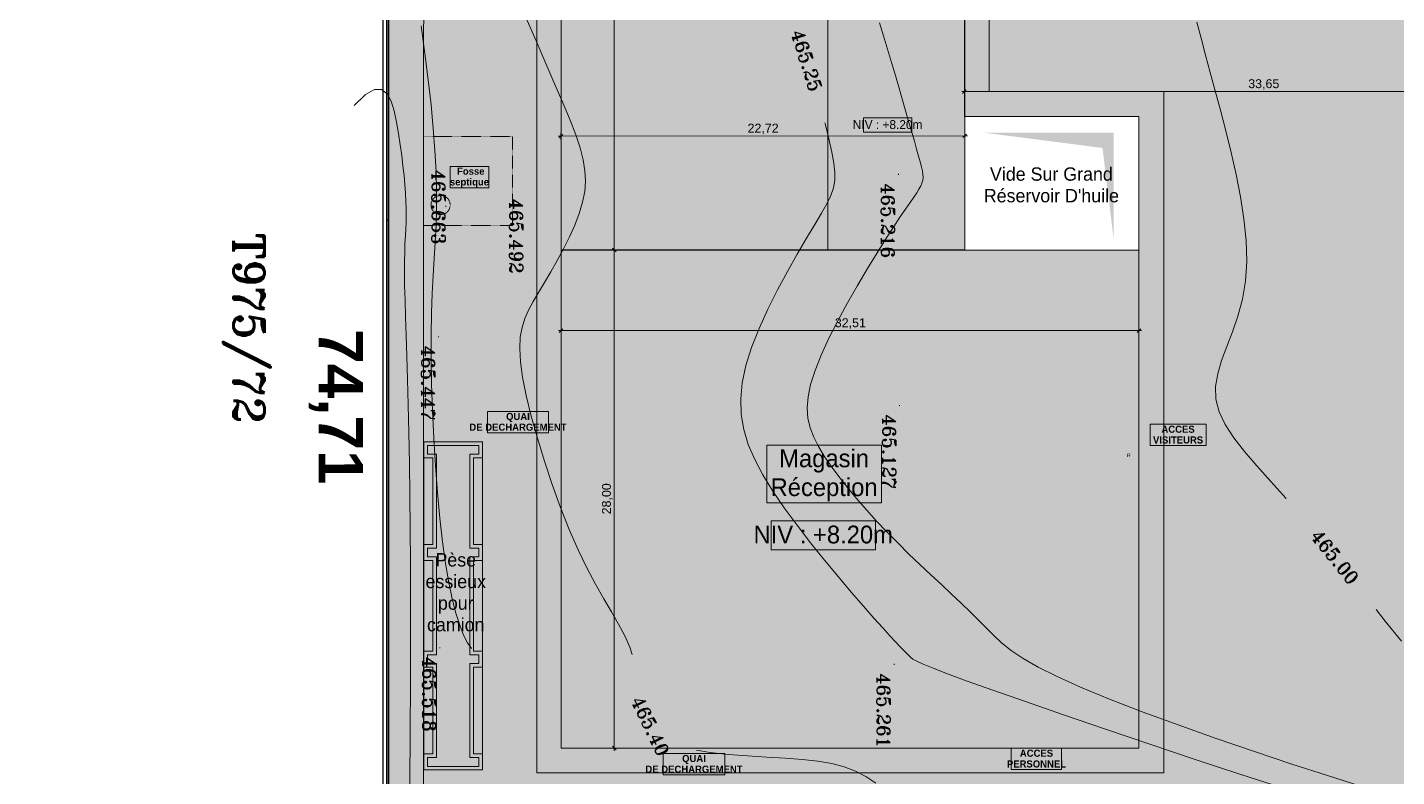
# Model space of a CAD drawing. Header units: millimetres. Extents: x 132836 to 1862386, y -330276 to -143438.
# Drawn here: x 351535 to 428572, y -261015 to -218888 of the extents above; entities that cross this region are included whole.
import ezdxf

# ---------------------------------------------------------------- set-up
doc = ezdxf.new("R2010")
doc.units = ezdxf.units.MM
doc.header["$MEASUREMENT"] = 0
doc.linetypes.add('HIDDEN', pattern=[0.375, 0.25, -0.125])
for name, color, linetype in [('Cotations - 1_100', 7, 'Continuous'), ('Divers - Dessin général', 7, 'Continuous'), ('Hachure', 7, 'Continuous'), ('Intérieur - Agencement', 7, 'Continuous'), ('Nouveau_0', 7, 'Continuous'), ('Nouveau_buyer', 7, 'Continuous'), ('Nouveau_CN_01_00', 7, 'Continuous'), ('Nouveau_CN_02_00', 7, 'Continuous'), ('Nouveau_Cotation Courbes de niveau', 7, 'Continuous'), ('Nouveau_Réferences foncières extraites', 7, 'Continuous'), ('Nouveau_TopoAlt', 7, 'Continuous'), ('Nouveau_TopoJIS', 7, 'Continuous'), ('Sols_ Dalles', 7, 'Continuous'), ('TopoAlt', 7, 'Continuous')]:
    doc.layers.add(name, color=color, linetype=linetype)
doc.styles.add('STYLE_GENERE_1', font='')
doc.styles.add('STYLE_GENERE_2', font='')
doc.styles.add('STYLE_GENERE_3', font='')
doc.styles.add('STYLE_GENERE_4', font='')
doc.styles.add('STYLE_GENERE_5', font='romant.shx')
doc.styles.get('STYLE_GENERE_1').set_extended_font_data('Agency FB')
doc.styles.get('STYLE_GENERE_2').set_extended_font_data('Arial')
doc.styles.get('STYLE_GENERE_3').set_extended_font_data('Arial', bold=True)
doc.styles.get('STYLE_GENERE_4').set_extended_font_data('Agency FB', bold=True)
doc.dimstyles.new('STYLE_GENERE__1', dxfattribs={"dimtxt": 500, "dimasz": 190, "dimexe": 0.18, "dimexo": 0.0625, "dimgap": 0, "dimtad": 1, "dimtih": 1, "dimtoh": 1, "dimlfac": 0.001, "dimzin": 0, "dimdsep": 46, "dimtxsty": 'STYLE_GENERE_2', "dimblk": 'ARROWHEAD_6', "dimblk1": 'ARROWHEAD_6', "dimblk2": 'ARROWHEAD_6', "dimcen": 0.09, "dimse1": 1, "dimse2": 1, "dimclrd": 5, "dimclre": 5, "dimclrt": 5, "dimazin": 0, "dimtfac": 1, "dimtdec": 4, "dimtmove": 0, "dimatfit": 3, "dimfxl": 0, "dimtolj": 1, "dimtzin": 0, "dimarcsym": 0})
doc.dimstyles.new('STYLE_GENERE__2', dxfattribs={"dimtxt": 500, "dimasz": 190, "dimexe": 0.18, "dimexo": 0.0625, "dimgap": 0, "dimtad": 1, "dimlfac": 0.001, "dimzin": 0, "dimdsep": 46, "dimtxsty": 'STYLE_GENERE_2', "dimblk": 'ARROWHEAD_6', "dimblk1": 'ARROWHEAD_6', "dimblk2": 'ARROWHEAD_6', "dimcen": 0.09, "dimse1": 1, "dimse2": 1, "dimclrd": 5, "dimclre": 5, "dimclrt": 5, "dimazin": 0, "dimtfac": 1, "dimtdec": 4, "dimtmove": 0, "dimatfit": 3, "dimfxl": 0, "dimtolj": 1, "dimtzin": 0, "dimarcsym": 0})

# ---------------------------------------------------------------- blocks, each defined once
blk = doc.blocks.new('*D32')
at = {"layer": 'Cotations - 1_100', "color": 5, "linetype": 'Continuous', "lineweight": 5}
for p, q in [((404105, -222496), (404255, -222496)), ((404355, -222396), (404155, -222596)), ((404255, -222683), (404255, -222308)), ((404255, -222496), (437905, -222496)), ((437805, -222596), (438005, -222396)), ((437905, -222683), (437905, -222308)), ((437905, -222496), (438055, -222496))]:
    blk.add_line(p, q, dxfattribs=at)
at = {"layer": 'Cotations - 1_100', "color": 5, "lineweight": 5, "insert": (420225, -222396), "char_height": 500, "attachment_point": 7, "style": 'STYLE_GENERE_2'}
blk.add_mtext('\\A1;{\\pql;\\fArial|b0|i0|c0|p38;33,65}', dxfattribs=at)
blk = doc.blocks.new('ARROWHEAD_6')
at = {"color": 0, "linetype": 'Continuous', "lineweight": 0}
for p, q in [((0, 0), (-1, 0)), ((-0.5, -0.5), (0.5, 0.5))]:
    blk.add_line(p, q, dxfattribs=at)
blk = doc.blocks.new('*D38')
at = {"layer": 'Cotations - 1_100', "color": 5, "linetype": 'Continuous', "lineweight": 5}
for p, q in [((384736, -188434), (384361, -188434)), ((384648, -188534), (384448, -188334)), ((384548, -188434), (384548, -188284)), ((384548, -231396), (384548, -188434)), ((384736, -231396), (384361, -231396)), ((384448, -231296), (384648, -231496)), ((384548, -231546), (384548, -231396))]:
    blk.add_line(p, q, dxfattribs=at)
at = {"layer": 'Cotations - 1_100', "color": 5, "lineweight": 5, "insert": (384448, -210770), "char_height": 500, "attachment_point": 7, "rotation": 90, "style": 'STYLE_GENERE_2'}
blk.add_mtext('\\A1;{\\pql;\\fArial|b0|i0|c0|p38;42,96}', dxfattribs=at)
blk = doc.blocks.new('*D39')
at = {"layer": 'Cotations - 1_100', "color": 5, "linetype": 'Continuous', "lineweight": 5}
for p, q in [((384743, -231416), (384368, -231416)), ((384656, -231516), (384456, -231316)), ((384556, -231416), (384556, -231266)), ((384556, -259411), (384556, -231416)), ((384743, -259411), (384368, -259411)), ((384456, -259311), (384656, -259511)), ((384556, -259561), (384556, -259411))]:
    blk.add_line(p, q, dxfattribs=at)
at = {"layer": 'Cotations - 1_100', "color": 5, "lineweight": 5, "insert": (384456, -246268), "char_height": 500, "attachment_point": 7, "rotation": 90, "style": 'STYLE_GENERE_2'}
blk.add_mtext('\\A1;{\\pql;\\fArial|b0|i0|c0|p38;28,00}', dxfattribs=at)
blk = doc.blocks.new('*D40')
at = {"layer": 'Cotations - 1_100', "color": 5, "linetype": 'Continuous', "lineweight": 5}
for p, q in [((381410, -235938), (381560, -235938)), ((381660, -235838), (381460, -236038)), ((381560, -236125), (381560, -235750)), ((381560, -235938), (414075, -235938)), ((413975, -236038), (414175, -235838)), ((414075, -236125), (414075, -235750)), ((414075, -235938), (414225, -235938))]:
    blk.add_line(p, q, dxfattribs=at)
at = {"layer": 'Cotations - 1_100', "color": 5, "lineweight": 5, "insert": (396963, -235838), "char_height": 500, "attachment_point": 7, "style": 'STYLE_GENERE_2'}
blk.add_mtext('\\A1;{\\pql;\\fArial|b0|i0|c0|p38;32,51}', dxfattribs=at)
blk = doc.blocks.new('*D41')
at = {"layer": 'Cotations - 1_100', "color": 5, "linetype": 'Continuous', "lineweight": 5}
for p, q in [((381654, -224904), (381455, -225104)), ((381554, -224816), (381555, -225191)), ((404170, -225084), (404370, -224884)), ((404270, -224796), (404270, -225171)), ((381555, -225004), (381405, -225004)), ((404270, -224984), (381555, -225004)), ((404420, -224984), (404270, -224984))]:
    blk.add_line(p, q, dxfattribs=at)
at = {"layer": 'Cotations - 1_100', "color": 5, "lineweight": 5, "insert": (392057, -224894), "char_height": 500, "attachment_point": 7, "rotation": 0.05045, "style": 'STYLE_GENERE_2'}
blk.add_mtext('\\A1;{\\pql;\\fArial|b0|i0|c0|p38;22,72}', dxfattribs=at)

msp = doc.modelspace()

# ---------------------------------------------------------------- hatches: boundary and pattern name
at = {"linetype": 'Continuous', "lineweight": 0, "true_color": 0x6f6f6f}
h = msp.add_hatch(color=8, dxfattribs=at)
h.paths.add_polyline_path([(360547.961, -295062.571), (487920.34, -293826.868), (487920.34, -270902.734), (487462.568, -270902.734), (472913.119, -271040.575), (472913.119, -163437.635), (371855.719, -163437.635), (371855.719, -271040.575), (371882.482, -271040.57), (371882.665, -272000.514, -0.409427364), (367883.201, -275935.042), (360547.961, -275935.042)])
h.paths.add_polyline_path([(377135.103, -260639.953), (373845.103, -260639.953), (373845.103, -248364.953), (373845.103, -243089.974), (373845.103, -242189.974), (377135.103, -242189.974)], flags=0)
h.paths.add_polyline_path([(380202.952, -171995.57), (431505.799, -171995.57), (464309.564, -171995.57), (464309.564, -262465.571), (462925.553, -262565.571), (438593.575, -262550.571), (437925.553, -262550.571), (436549.587, -262550.571), (436549.587, -189810.571), (412055.061, -189810.571), (412055.061, -201780.57), (412055.061, -204495.57), (415454.069, -204495.57), (415454.069, -208495.57), (415454.069, -218295.57), (405655.061, -218295.57), (405655.061, -222495.57), (415474.561, -222495.57), (415474.561, -260810.571), (380202.952, -260810.571), (380202.952, -230015.57), (380202.952, -193810.571)], flags=0)
h.paths.add_polyline_path([(381436.562, -269433.913, -0.09031866), (381558.292, -268727.623, -0.201448728), (382612.158, -267592.74, -0.104211445), (383417.525, -267415.055), (384017.498, -267409.371, -0.104044608), (384824.873, -267571.244, -0.238255457), (385983.776, -268953.318, -0.055188622), (386036.355, -269390.334), (386038.45, -269611.438), (386050.565, -270890.267), (385792.102, -271892.761, -0.267949192), (384069.602, -272909.124), (383469.629, -272914.808, -0.193717464), (382078.771, -272370.185, -0.070568756), (381728.183, -271931.262, -0.131652498), (381450.772, -270933.845)], flags=0)
h.paths.add_polyline_path([(394027.271, -275599.002, -0.415791099), (392016.505, -273599.031), (392016.505, -273452.052), (392030.007, -267377.824, -0.380556701), (394016.505, -265609.826), (394094.233, -265609.826), (394094.233, -270609.826), (409094.233, -270609.826), (409094.233, -265609.826), (414055.71, -265609.826, -0.414213562), (415555.71, -267109.826), (415555.71, -273660.699, -0.345501612), (413836.804, -275433.432)], flags=0)
h.paths.add_polyline_path([(424209.612, -271504.083, -0.134473934), (423930.467, -270484.937), (423930.467, -268984.937, -0.414213562), (425930.467, -266984.937), (426530.467, -266984.937, -0.414213562), (428530.467, -268984.937), (428530.467, -270484.937, -0.128820346), (428273.55, -271465.581, -0.270936291), (426530.467, -272484.937), (425930.467, -272484.937, -0.264979997)], flags=0)
h.paths.add_polyline_path([(436562.206, -273329.325), (436569.468, -267730.336, -0.098561509), (436800.237, -266943.721), (436817.2, -266951.545, -0.258849002), (438654.998, -265605.827), (438652.661, -265587.294), (439337.088, -265587.294), (439337.088, -265687.294), (439337.088, -270687.294), (469237.088, -270687.294), (469237.088, -265687.294), (470907.523, -265687.294), (472885.813, -265687.294), (472885.813, -267687.294), (472885.813, -271062.255, 0.001345761), (472885.842, -271073.021), (472896.728, -273095.233, -0.414213562), (470907.523, -275105.97), (462184.053, -275105.97, -0.005188955), (462130.957, -275116.103), (454147.511, -275196.191), (438770.531, -275253.24, -0.386553331), (436572.608, -273475.385, -0.025189219)], flags=0)
at = {"linetype": 'Continuous', "lineweight": 0, "true_color": 0x90b349}
msp.add_hatch(color=55, dxfattribs=at).paths.add_polyline_path([(371835.255, -163719.488), (371815.817, -271660.98), (373815.817, -271661.341), (373834.895, -165719.848), (470604.781, -165737.275), (470586.876, -265587.294), (472586.876, -265587.654), (472605.141, -163737.635)])
at = {"layer": 'Intérieur - Agencement', "linetype": 'Continuous', "lineweight": 5}
msp.add_hatch(color=9, dxfattribs=at).paths.add_polyline_path([(405319.324, -224802.324), (412647.333, -224802.324), (412647.333, -230747.69), (412025.144, -225666.476)])
at = {"layer": 'Sols_ Dalles', "linetype": 'Continuous', "lineweight": 0, "true_color": 0x2e271c}
msp.add_hatch(color=250, dxfattribs=at).paths.add_polyline_path([(380202.952, -171995.57), (380202.952, -230015.57), (380202.952, -260810.571), (415474.561, -260810.571), (415474.561, -260795.571), (415474.561, -258649.982), (415474.561, -258010.558), (415474.561, -222495.57), (405655.061, -222495.57), (405655.061, -218295.57), (415454.069, -218295.57), (415454.069, -204495.57), (412055.061, -204495.57), (412055.061, -201780.57), (412055.061, -189810.571), (436505.061, -189810.571), (436505.061, -253395.57), (436505.061, -253415.571), (437905.061, -253415.571), (437905.061, -253395.57), (437905.061, -188410.571), (410655.061, -188410.571), (410655.061, -200380.57), (410655.061, -205895.57), (414054.069, -205895.57), (414054.069, -216895.57), (404255.061, -216895.57), (404255.061, -223895.57), (414074.561, -223895.57), (414074.561, -258649.982), (414074.561, -259410.571), (382689.741, -259410.571), (381560.201, -259410.571), (381560.201, -231415.57), (381560.201, -173395.57), (462925.553, -173395.57), (462925.553, -253415.571), (464325.553, -253415.571), (464325.553, -171995.57)])
at = {"layer": 'Sols_ Dalles', "linetype": 'Continuous', "lineweight": 0, "true_color": 0x002a3f}
msp.add_hatch(color=158, dxfattribs=at).paths.add_polyline_path([(381560.201, -231395.57), (396575.061, -231395.57), (396575.061, -216895.57), (396575.061, -205895.57), (396575.061, -188433.997), (381560.201, -188433.997)])
at = {"layer": 'Sols_ Dalles', "linetype": 'Continuous', "lineweight": 0, "true_color": 0x00e9fb}
msp.add_hatch(color=4, dxfattribs=at).paths.add_polyline_path([(396575.061, -231395.57), (404275.553, -231395.57), (404275.553, -216895.57), (396575.061, -216895.57)])
at = {"layer": 'Sols_ Dalles', "linetype": 'Continuous', "lineweight": 0, "true_color": 0x252b1b}
msp.add_hatch(color=250, dxfattribs=at).paths.add_polyline_path([(381560.201, -259410.571), (414074.561, -259410.571), (414074.561, -231415.57), (381560.201, -231415.57)])
at = {"layer": 'Sols_ Dalles', "linetype": 'Continuous', "lineweight": 0, "true_color": 0x3b3937}
msp.add_hatch(color=250, dxfattribs=at).paths.add_polyline_path([(373845.103, -242189.974), (373845.103, -243089.974), (373845.103, -247964.953), (373845.103, -248864.953), (373845.103, -253964.953), (373845.103, -254864.953), (373845.103, -259739.953), (373845.103, -260639.953), (377135.103, -260639.953), (377135.103, -259739.953), (377135.103, -254864.953), (377135.103, -253964.953), (377135.103, -248864.953), (377135.103, -247964.953), (377135.103, -243089.974), (377135.103, -242189.974)])

# ---------------------------------------------------------------- linework, layer by layer
at = {"color": 9, "linetype": 'Continuous', "lineweight": 5}
msp.add_lwpolyline([(367883.201, -275935.042), (360547.961, -275935.042), (360547.961, -295062.571), (487920.34, -293826.868), (487920.34, -270902.734), (487462.568, -270902.734), (472923.119, -271040.481), (472923.119, -163437.635), (371862.558, -163437.635), (371862.558, -271040.575), (371855.719, -271040.575), (371855.902, -272000.519), (371882.665, -272000.514, -0.409427364)], format="xyb", close=True, dxfattribs=at)
at = {"color": 7, "linetype": 'Continuous', "lineweight": 5}
msp.add_lwpolyline([(371835.255, -163719.488), (371815.817, -271660.98), (373815.817, -271661.341), (373834.895, -165719.848), (470604.781, -165737.275), (470586.876, -265587.294), (472586.876, -265587.654), (472605.141, -163737.635)], close=True, dxfattribs=at)
at = {"color": 9, "linetype": 'Continuous', "lineweight": 5}
for points in [[(380202.952, -230015.57), (380202.952, -260810.571), (415474.561, -260810.571), (415474.561, -222495.57), (405655.061, -222495.57), (405655.061, -218295.57), (415454.069, -218295.57), (415454.069, -208495.57), (415454.069, -204495.57), (412055.061, -204495.57), (412055.061, -201780.57), (412055.061, -189810.571), (436549.587, -189810.571), (436549.587, -262550.571), (437925.553, -262550.571), (438593.575, -262550.571), (462925.553, -262565.571), (464309.564, -262465.571), (464309.564, -171995.57), (431505.799, -171995.57), (380202.952, -171995.57), (380202.952, -193810.571)], [(377135.103, -260639.953), (377135.103, -242189.974), (373845.103, -242189.974), (373845.103, -243089.974), (373845.103, -248364.953), (373845.103, -260639.953)]]:
    msp.add_lwpolyline(points, close=True, dxfattribs=at)
at = {"color": 7, "linetype": 'HIDDEN', "lineweight": 5}
msp.add_lwpolyline([(378822.678, -230021.598), (378823.578, -225021.598), (373823.578, -225020.698), (373823.578, -230020.698)], close=True, dxfattribs=at)
at = {"color": 12, "linetype": 'HIDDEN', "lineweight": 5, "true_color": 0xcc0000}
msp.add_arc((374785.33, -228877.595), 537.022, 352.72499504, 348.95905982, dxfattribs=at)
at = {"layer": 'Divers - Dessin général', "color": 8, "linetype": 'Continuous', "lineweight": 5}
msp.add_lwpolyline([(472905.195, -163437.635), (472885.813, -271067.638), (371555.907, -272027.634), (371538.537, -197317.635), (371535.195, -163437.635)], close=True, dxfattribs=at)
at = {"layer": 'Divers - Dessin général', "color": 14, "linetype": 'Continuous', "lineweight": 5, "true_color": 0x990000}
msp.add_lwpolyline([(472905.195, -163437.635), (472885.813, -271067.638), (371555.907, -272027.634), (371538.537, -197317.635), (371535.195, -163437.635)], close=True, dxfattribs=at)
at = {"layer": 'Hachure', "color": 7, "linetype": 'Continuous', "lineweight": 5, "flags": 128}
for points in [[(398574.467, -223970.533), (401296.063, -223970.533), (401296.063, -224781.348), (398574.467, -224781.348)], [(375322.941, -226700.45), (377493.014, -226700.45), (377493.014, -227906.94), (375322.941, -227906.94)], [(377426.867, -240481.13), (380845.366, -240481.13), (380845.366, -241687.62), (377426.867, -241687.62)], [(414704.298, -241200.212), (417848.769, -241200.212), (417848.769, -242406.702), (414704.298, -242406.702)], [(393134.157, -242382.818), (399587.202, -242382.818), (399587.202, -245626.063), (393134.157, -245626.063)], [(393375.356, -246638.431), (399249.57, -246638.431), (399249.57, -248260.056), (393375.356, -248260.056)], [(406891.101, -259417.989), (409726.99, -259417.989), (409726.99, -260624.479), (406891.101, -260624.479)], [(387302.018, -259714.205), (390777.509, -259714.205), (390777.509, -260920.695), (387302.018, -260920.695)]]:
    msp.add_lwpolyline(points, close=True, dxfattribs=at)
at = {"layer": 'Nouveau_0', "color": 8, "linetype": 'Continuous', "lineweight": 5}
msp.add_line((371535.195, -197326.333), (371535.195, -272063.016), dxfattribs=at)
msp.add_line((371535.195, -197326.333), (371535.195, -272063.016), dxfattribs=at)
at = {"layer": 'Nouveau_0', "color": 8, "linetype": 'Continuous', "lineweight": 5, "flags": 128}
msp.add_lwpolyline([(371535.195, -272063.016), (472898.712, -271079.638), (472898.712, -163437.635), (371535.195, -163437.635), (371535.195, -197326.333)], close=True, dxfattribs=at)
msp.add_lwpolyline([(472698.712, -270881.569), (472698.712, -163637.635), (371735.195, -163637.635), (371735.195, -197326.333), (371735.195, -271861.067)], dxfattribs=at)
at = {"layer": 'Nouveau_0', "color": 8, "linetype": 'Continuous', "lineweight": 5}
msp.add_lwpolyline([(351535.195, -272242.893), (371535.195, -272063.016), (371535.195, -197326.333), (351535.195, -197326.333)], dxfattribs=at)
at = {"layer": 'Nouveau_buyer', "color": 7, "linetype": 'Continuous', "lineweight": 5}
for points in [[(376635.103, -248864.953), (376635.103, -253964.953), (377135.103, -253964.953), (377135.103, -254864.953), (376635.103, -254864.953), (376635.103, -259739.953), (377135.103, -259739.953), (377135.103, -260639.953), (373845.103, -260639.953), (373845.103, -259739.953), (374345.103, -259739.953), (374345.103, -254864.953), (373845.103, -254864.953), (373845.103, -253964.953), (374345.103, -253964.953), (374345.103, -248864.953), (373845.103, -248864.953), (373845.103, -247964.953), (374345.103, -247964.953), (374345.103, -243089.974), (373845.103, -243089.974), (373845.103, -242189.974), (377135.103, -242189.974), (377135.103, -243089.974), (376635.103, -243089.974), (376635.103, -247964.953), (377135.103, -247964.953), (377135.103, -248864.953)], [(376635.103, -248864.953), (376635.103, -253964.953), (377135.103, -253964.953), (377135.103, -254864.953), (376635.103, -254864.953), (376635.103, -259739.953), (377135.103, -259739.953), (377135.103, -260639.953), (373845.103, -260639.953), (373845.103, -259739.953), (374345.103, -259739.953), (374345.103, -254864.953), (373845.103, -254864.953), (373845.103, -253964.953), (374345.103, -253964.953), (374345.103, -248864.953), (373845.103, -248864.953), (373845.103, -247964.953), (374345.103, -247964.953), (374345.103, -243089.974), (373845.103, -243089.974), (373845.103, -242189.974), (377135.103, -242189.974), (377135.103, -243089.974), (376635.103, -243089.974), (376635.103, -247964.953), (377135.103, -247964.953), (377135.103, -248864.953)], [(376435.103, -259939.953), (376935.103, -259939.953), (376935.103, -260439.953), (374545.103, -260439.953), (374045.103, -260439.953), (374045.103, -259939.953), (374545.103, -259939.953), (374545.103, -254664.953), (374045.103, -254664.953), (374045.103, -254164.953), (374545.103, -254164.953), (374545.103, -248664.953), (374045.103, -248664.953), (374045.103, -248164.953), (374545.103, -248164.953), (374545.103, -242889.974), (374045.103, -242889.974), (374045.103, -242389.974), (376935.103, -242389.974), (376935.103, -242889.974), (376435.103, -242889.974), (376435.103, -248164.953), (376935.103, -248164.953), (376935.103, -248664.953), (376435.103, -248664.953), (376435.103, -254164.953), (376935.103, -254164.953), (376935.103, -254664.953), (376435.103, -254664.953)], [(376435.103, -259939.953), (376935.103, -259939.953), (376935.103, -260439.953), (374545.103, -260439.953), (374045.103, -260439.953), (374045.103, -259939.953), (374545.103, -259939.953), (374545.103, -254664.953), (374045.103, -254664.953), (374045.103, -254164.953), (374545.103, -254164.953), (374545.103, -248664.953), (374045.103, -248664.953), (374045.103, -248164.953), (374545.103, -248164.953), (374545.103, -242889.974), (374045.103, -242889.974), (374045.103, -242389.974), (376935.103, -242389.974), (376935.103, -242889.974), (376435.103, -242889.974), (376435.103, -248164.953), (376935.103, -248164.953), (376935.103, -248664.953), (376435.103, -248664.953), (376435.103, -254164.953), (376935.103, -254164.953), (376935.103, -254664.953), (376435.103, -254664.953)]]:
    msp.add_lwpolyline(points, close=True, dxfattribs=at)
at = {"layer": 'Nouveau_CN_01_00', "color": 8, "linetype": 'Continuous', "lineweight": 5, "flags": 128}
for points in [[(379588.249, -218327.892), (380152.036, -219650.45), (380699.935, -220913.714), (381213.335, -222092.443), (381673.624, -223161.394), (382065.238, -224103.113), (382384.805, -224931.286), (382632.004, -225667.388), (382806.511, -226332.893), (382908.003, -226949.276), (382936.157, -227538.009), (382890.651, -228120.568), (382771.161, -228718.425), (382579.675, -229347.523), (382327.42, -230001.665), (382027.934, -230669.125), (381694.754, -231338.174), (381341.418, -231997.083), (380981.464, -232634.125), (380628.429, -233237.572), (380295.851, -233795.695), (379996.1, -234303.288), (379736.877, -234781.229), (379524.715, -235256.918), (379366.149, -235757.757), (379267.712, -236311.144), (379235.937, -236944.48), (379277.359, -237685.164), (379398.51, -238560.598), (379602.994, -239587.546), (379882.687, -240740.228), (380226.536, -241982.232), (380623.487, -243277.142), (381062.487, -244588.545), (381532.482, -245880.026), (382022.418, -247115.172), (382521.242, -248257.568), (383018.185, -249279.97), (383503.623, -250191.815), (383968.216, -251011.709), (384402.627, -251758.26), (384797.516, -252450.073), (385143.543, -253105.754), (385431.371, -253743.912), (385568.014, -254140.427)], [(399479.044, -218621.891), (399702.75, -219359.324), (399928.623, -220110.666), (400152.682, -220861.888), (400370.946, -221598.964), (400579.914, -222309.464), (400778.008, -222987.371), (400964.129, -223628.265), (401137.18, -224227.73), (401296.063, -224781.348), (401439.679, -225284.7), (401566.931, -225733.369), (401676.721, -226122.937), (401767.954, -226451.366), (401839.544, -226726.144), (401890.41, -226957.137), (401919.469, -227154.211), (401925.638, -227327.233), (401907.835, -227486.071), (401864.978, -227640.591), (401795.985, -227800.66), (401699.109, -227976.771), (401569.951, -228181.918), (401403.446, -228429.724), (401194.53, -228733.809), (400938.14, -229107.795), (400629.213, -229565.303), (400262.683, -230119.954), (399833.488, -230785.369), (399341.082, -231568.238), (398802.991, -232447.525), (398241.261, -233395.26), (397677.935, -234383.475), (397135.06, -235384.202), (396634.68, -236369.472), (396198.84, -237311.317), (395849.585, -238181.769), (395604.186, -238960.227), (395460.815, -239655.573), (395412.872, -240284.054), (395453.756, -240861.92), (395576.865, -241405.419), (395775.599, -241930.801), (396043.356, -242454.314), (396373.535, -242992.208), (396759.634, -243557.082), (397195.541, -244146.94), (397675.242, -244756.137), (398192.723, -245379.026), (398741.971, -246009.963), (399316.972, -246643.303), (399911.713, -247273.399), (400520.18, -247894.606), (401136.145, -248501.956), (401752.519, -249093.186), (402362.002, -249666.712), (402957.291, -250220.946), (403531.083, -250754.305), (404076.078, -251265.201), (404584.971, -251752.051), (405050.462, -252213.268), (405473.956, -252649.614), (405891.682, -253071.233), (406348.581, -253490.617), (406889.591, -253920.257), (407559.65, -254372.647), (408403.696, -254860.276), (409466.668, -255395.636), (410793.505, -255991.22), (412410.013, -256653.881), (414265.476, -257367.917), (416290.045, -258111.99), (418413.87, -258864.761), (420567.105, -259604.891), (422679.9, -260311.04), (424682.407, -260961.871), (426504.777, -261536.044)], [(373051.094, -261720.516), (373054.086, -260589.476), (373062.888, -259312.338), (373074.091, -257889.954), (373084.286, -256323.174), (373090.606, -254618.683), (373092.338, -252806.502), (373089.311, -250922.483), (373081.351, -249002.481), (373068.288, -247082.349), (373049.949, -245197.94), (373026.161, -243385.109), (372996.753, -241679.707), (372961.967, -240110.691), (372923.705, -238679.418), (372884.283, -237380.348), (372846.018, -236207.941), (372811.226, -235156.657), (372782.223, -234220.954), (372761.327, -233395.293), (372750.853, -232674.133), (372752.197, -232050.124), (372763.071, -231508.671), (372780.266, -231033.372), (372800.571, -230607.823), (372820.779, -230215.621), (372837.68, -229840.361), (372848.064, -229465.64), (372848.723, -229075.056), (372837.033, -228655.028), (372812.712, -228203.278), (372776.066, -227720.351), (372727.398, -227206.794), (372667.012, -226663.153), (372595.214, -226089.973), (372512.308, -225487.8), (372418.597, -224857.18), (372311.677, -224207.301), (372178.304, -223581.925), (372002.524, -223033.453), (371768.384, -222614.291), (371459.929, -222376.841), (371061.206, -222373.505), (370556.262, -222656.689), (369929.144, -223278.795)], [(389183.395, -259529.97), (389952.283, -259659.674), (390986.334, -259773.036), (392058.888, -259853.17), (393133.466, -259915.271), (394173.591, -259974.536), (395142.785, -260046.161), (396013.114, -260144.421), (396790.813, -260279.916), (397490.665, -260462.324), (398127.447, -260701.325), (398715.941, -261006.599), (399270.926, -261387.823)]]:
    msp.add_lwpolyline(points, dxfattribs=at)
at = {"layer": 'Nouveau_CN_02_00', "color": 8, "linetype": 'Continuous', "lineweight": 5, "flags": 128}
for points in [[(417332.064, -218590.384), (417572.435, -219500.102), (417824.56, -220440.29), (418089.145, -221421.085), (418366.897, -222452.626), (418658.523, -223545.051), (418961.803, -224703.53), (419262.816, -225913.364), (419544.716, -227154.884), (419790.656, -228408.423), (419983.789, -229654.311), (420107.268, -230872.88), (420144.247, -232044.463), (420077.878, -233149.392), (419900.294, -234173.009), (419639.543, -235120.702), (419332.654, -236002.87), (419016.655, -236829.913), (418728.574, -237612.228), (418505.438, -238360.215), (418384.275, -239084.273), (418402.114, -239794.801), (418586.708, -240502.499), (418928.716, -241219.265), (419409.522, -241957.301), (420010.509, -242728.806), (420713.063, -243545.982), (421498.567, -244421.028), (422348.406, -245366.145), (422353.025, -245371.443)], [(376526.554, -253812.436), (376302.012, -253495.574), (376079.107, -253061.944), (375859.949, -252508.244), (375646.649, -251831.171), (375441.318, -251027.423), (375246.067, -250093.699), (375063.006, -249026.696), (374894.245, -247823.111), (374741.763, -246486.028), (374607.008, -245044.066), (374491.296, -243532.229), (374395.941, -241985.523), (374322.259, -240438.952), (374271.567, -238927.52), (374245.178, -237486.233), (374244.409, -236150.094), (374269.097, -234943.616), (374313.17, -233849.335), (374369.078, -232839.298), (374429.271, -231885.549), (374486.198, -230960.133), (374532.31, -230035.095), (374560.056, -229082.48), (374561.886, -228074.334), (374531.64, -226987.595), (374468.716, -225818.781), (374373.9, -224569.305), (374247.981, -223240.579), (374091.746, -221834.015), (373905.983, -220351.025), (373691.479, -218793.021)], [(396401.204, -224251.817), (396414.359, -224299.772), (396631.771, -225152.815), (396801.641, -225898.422), (396915.733, -226518.948), (396969.592, -227038.556), (396959.707, -227491.86), (396882.57, -227913.474), (396734.67, -228338.014), (396512.498, -228800.095), (396212.545, -229334.331), (395831.301, -229975.337), (395370.189, -230747.579), (394850.365, -231634.935), (394297.917, -232611.13), (393738.933, -233649.893), (393199.503, -234724.952), (392705.713, -235810.035), (392283.654, -236878.868), (391959.413, -237905.181), (391754.109, -238869.588), (391668.979, -239780.251), (391700.294, -240652.222), (391844.321, -241500.55), (392097.329, -242340.285), (392455.586, -243186.479), (392915.361, -244054.18), (393472.923, -244958.44), (394120.949, -245908.032), (394837.754, -246886.632), (395598.06, -247871.639), (396376.591, -248840.451), (397148.071, -249770.468), (397887.222, -250639.089), (398568.768, -251423.713), (399167.431, -252101.738), (399664.212, -252656.921), (400065.211, -253098.44), (400382.805, -253441.834), (400629.372, -253702.638), (400817.287, -253896.388), (400958.928, -254038.621), (401066.671, -254144.872), (401152.895, -254230.68), (401236.428, -254311.8), (401361.916, -254404.878), (401580.456, -254526.779), (401943.145, -254694.368), (402501.083, -254924.51), (403305.367, -255234.07), (404407.094, -255639.916), (405857.362, -256158.91), (407684.198, -256799.959), (409823.344, -257540.119), (412187.468, -258348.487), (414689.241, -259194.161), (417241.333, -260046.235), (419756.413, -260873.808), (422147.151, -261645.976)], [(427412.487, -251626.669), (427931.195, -252283.842), (428837.688, -253400.251)]]:
    msp.add_lwpolyline(points, dxfattribs=at)
at = {"layer": 'Nouveau_TopoJIS', "color": 8, "linetype": 'Continuous', "lineweight": 5}
for p, q in [((400544.43, -227121.51), (400544.43, -227171.51)), ((375073.43, -228928.51), (375073.43, -228978.51)), ((371769.43, -229705.51), (371769.43, -229755.51)), ((374668.43, -236264.51), (374668.43, -236314.51)), ((400608.43, -240121.51), (400608.43, -240171.51)), ((374736.43, -253747.51), (374736.43, -253797.51)), ((400295.43, -254674.51), (400295.43, -254724.51))]:
    msp.add_line(p, q, dxfattribs=at)
at = {"layer": 'Sols_ Dalles', "color": 250, "linetype": 'Continuous', "lineweight": 5, "true_color": 0x1f1f1f}
for points in [[(380202.952, -171995.57), (380202.952, -230015.57), (380202.952, -260810.571), (415474.561, -260810.571), (415474.561, -260795.571), (415474.561, -258649.982), (415474.561, -258010.558), (415474.561, -222495.57), (405655.061, -222495.57), (405655.061, -218295.57)], [(404255.061, -216895.57), (404255.061, -223895.57), (414074.561, -223895.57), (414074.561, -258649.982), (414074.561, -259410.571), (382689.741, -259410.571), (381560.201, -259410.571), (381560.201, -231415.57), (381560.201, -173395.57)]]:
    msp.add_lwpolyline(points, dxfattribs=at)
at = {"layer": 'Sols_ Dalles', "color": 7, "linetype": 'Continuous', "lineweight": 5, "flags": 128}
for points in [[(381560.201, -231395.57), (396575.061, -231395.57), (396575.061, -216895.57), (396575.061, -205895.57), (396575.061, -188433.997), (381560.201, -188433.997)], [(396575.061, -231395.57), (404275.553, -231395.57), (404275.553, -216895.57), (396575.061, -216895.57)]]:
    msp.add_lwpolyline(points, close=True, dxfattribs=at)
at = {"layer": 'Sols_ Dalles', "color": 250, "linetype": 'Continuous', "lineweight": 5, "true_color": 0x1f1f1f}
for points in [[(381560.201, -188433.997), (404275.553, -188433.997), (404275.553, -231395.57), (381560.201, -231395.57)], [(381560.201, -259410.571), (414074.561, -259410.571), (414074.561, -231415.57), (381560.201, -231415.57)], [(373845.103, -242189.974), (377135.103, -242189.974), (377135.103, -243089.974), (377135.103, -247964.953), (377135.103, -248864.953), (377135.103, -253964.953), (377135.103, -254864.953), (377135.103, -259739.953), (377135.103, -260639.953), (373845.103, -260639.953), (373845.103, -259739.953), (373845.103, -254864.953), (373845.103, -253964.953), (373845.103, -248864.953), (373845.103, -247964.953), (373845.103, -243089.974)]]:
    msp.add_lwpolyline(points, close=True, dxfattribs=at)
at = {"layer": 'TopoAlt', "color": 211, "linetype": 'Continuous', "lineweight": 5, "true_color": 0xfe55ff}
msp.add_lwpolyline([(371535.195, -163437.635), (371555.889, -271934.337)], dxfattribs=at)
at = {"layer": 'TopoAlt', "color": 7, "linetype": 'Continuous', "lineweight": 5, "flags": 128}
msp.add_lwpolyline([(371535.195, -163437.635), (371535.252, -163737.635), (371555.889, -271934.337), (371855.889, -271934.279), (371835.252, -163737.635), (472605.141, -163737.635), (472585.867, -270769.248), (472585.813, -271069.253), (472885.813, -271067.638), (472905.141, -163737.635), (472905.195, -163437.635), (472605.195, -163437.635), (371835.195, -163437.635)], close=True, dxfattribs=at)

# ---------------------------------------------------------------- texts
at = {"layer": 'Cotations - 1_100', "color": 253, "linetype": 'Continuous', "lineweight": 5, "true_color": 0x9f9f9f, "insert": (370424.669, -235854.185), "char_height": 2500, "attachment_point": 1, "rotation": 270.01092848, "style": 'STYLE_GENERE_3'}
msp.add_mtext('\\A1;{\\pql;\\fArial|b1|i0|c0|p38;74,71}', dxfattribs=at)
at = {"layer": 'Cotations - 1_100', "color": 14, "linetype": 'Continuous', "lineweight": 5, "true_color": 0x990000, "insert": (370424.669, -235854.185), "char_height": 2500, "attachment_point": 1, "rotation": 270.01092848, "style": 'STYLE_GENERE_3'}
msp.add_mtext('\\A1;{\\pql;\\fArial|b1|i0|c0|p38;74,71}', dxfattribs=at)
at = {"layer": 'Hachure', "color": 250, "linetype": 'Continuous', "lineweight": 5, "true_color": 0x1f1f1f, "attachment_point": 5, "style": 'STYLE_GENERE_1'}
for s, insert, char_height in [('\\A1;{\\pqc;\\fAgency FB|b0|i0|c0|p34;NIV : +\\fAgency FB|b0|i0|c0|p34;8.20\\fAgency FB|b0|i0|c0|p34;m}', (399935.265, -224356.317), 500), ('\\A1;{\\pqc;\\fAgency FB|b0|i0|c0|p34;NIV : +8.\\fAgency FB|b0|i0|c0|p34;20\\fAgency FB|b0|i0|c0|p34;m}', (396312.463, -247409.999), 1000)]:
    msp.add_mtext(s, dxfattribs=dict(at, insert=insert, char_height=char_height))
at = {"layer": 'Hachure', "color": 14, "linetype": 'Continuous', "lineweight": 5, "true_color": 0xa40f02, "insert": (376407.977, -227334.179), "char_height": 400, "width": 2170.07289, "attachment_point": 5, "line_spacing_factor": 0.904059, "style": 'STYLE_GENERE_4'}
msp.add_mtext('\\A1;{\\pqc;\\fAgency FB|b1|i0|c0|p34; Fosse septique}', dxfattribs=at)
at = {"layer": 'Hachure', "color": 250, "linetype": 'Continuous', "lineweight": 5, "true_color": 0x1f1f1f, "char_height": 750, "attachment_point": 5, "style": 'STYLE_GENERE_1'}
for s, insert, width, line_spacing_factor in [("\\A1;{\\pqc;\\fAgency FB|b0|i0|c0|p34;Vide Sur \\fAgency FB|b0|i0|c0|p34;Grand Réservoir D'huile}", (409148.676, -227746.266), 7672.00664, 0.97291), ('\\A1;{\\pqc;\\fAgency FB|b0|i0|c0|p34;Pèse essieux pour camion }', (375636.959, -250654.509), 4427.37146, 0.972106)]:
    msp.add_mtext(s, dxfattribs=dict(at, insert=insert, width=width, line_spacing_factor=line_spacing_factor))
at = {"layer": 'Hachure', "color": 14, "linetype": 'Continuous', "lineweight": 5, "true_color": 0xa40f02, "char_height": 400, "attachment_point": 5, "style": 'STYLE_GENERE_4'}
for s, insert, line_spacing_factor in [('\\A1;{\\pqc;\\fAgency FB|b1|i0|c0|p34;QUAI \\P\\pqc;\\fAgency FB|b1|i0|c0|p34;DE DECHARGEMENT}', (379136.117, -241068.157), 0.904865), ('\\A1;{\\pqc;\\fAgency FB|b1|i0|c0|p34;ACCES \\P\\pqc;\\fAgency FB|b1|i0|c0|p34;VISITEURS}', (416276.534, -241787.499), 0.905026), ('\\A1;{\\pqc;\\fAgency FB|b1|i0|c0|p34;ACCES \\P\\pqc;\\fAgency FB|b1|i0|c0|p34;PERSONNEL}', (408309.045, -260005.016), 0.904865), ('\\A1;{\\pqc;\\fAgency FB|b1|i0|c0|p34;QUAI \\P\\pqc;\\fAgency FB|b1|i0|c0|p34;DE DECHARGEMENT}', (389039.763, -260301.233), 0.904865)]:
    msp.add_mtext(s, dxfattribs=dict(at, insert=insert, line_spacing_factor=line_spacing_factor))
at = {"layer": 'Hachure', "color": 250, "linetype": 'Continuous', "lineweight": 5, "true_color": 0x1f1f1f, "insert": (396360.68, -244080.656), "char_height": 1000, "attachment_point": 5, "line_spacing_factor": 0.972106, "style": 'STYLE_GENERE_1'}
msp.add_mtext('\\A1;{\\pqc;\\fAgency FB|b0|i0|c0|p34;Magasin \\P\\pqc;\\fAgency FB|b0|i0|c0|p34;Réception}', dxfattribs=at)
at = {"layer": 'Hachure', "color": 250, "linetype": 'Continuous', "lineweight": 5, "true_color": 0x3f3f3f, "insert": (413503.941, -242952.784), "char_height": 200, "attachment_point": 5, "style": 'STYLE_GENERE_1'}
msp.add_mtext('\\A1;{\\pqc;\\fAgency FB|b0|i0|c0|p34;R}', dxfattribs=at)
at = {"layer": 'Nouveau_Cotation Courbes de niveau', "color": 253, "linetype": 'Continuous', "lineweight": 5, "true_color": 0x9f9f9f, "char_height": 750, "attachment_point": 4, "style": 'STYLE_GENERE_5'}
for s, insert, rotation in [('\\A1;{\\pql;\\Fromant.shx;465.25}', (394839.623, -219051.872), 287.4936888), ('\\A1;{\\pql;\\Fromant.shx;465.00}', (423986.602, -247275.333), 308.6242064), ('\\A1;{\\pql;\\Fromant.shx;465.40}', (385818.083, -256565.32), 295.41229659)]:
    msp.add_mtext(s, dxfattribs=dict(at, insert=insert, rotation=rotation))
at = {"layer": 'Nouveau_Réferences foncières extraites', "color": 253, "linetype": 'Continuous', "lineweight": 5, "true_color": 0x9f9f9f, "insert": (362550.319, -230431.098), "char_height": 1750, "attachment_point": 7, "rotation": 270, "style": 'STYLE_GENERE_5'}
msp.add_mtext('\\A1;{\\pql;\\Fromant.shx;T975/72}', dxfattribs=at)
at = {"layer": 'Nouveau_TopoAlt', "color": 253, "linetype": 'Continuous', "lineweight": 5, "true_color": 0x9f9f9f, "char_height": 750, "attachment_point": 1, "rotation": 270, "style": 'STYLE_GENERE_5'}
for s, insert in [('\\A1;{\\pql;\\Fromant.shx;465.663}', (375049.454, -226884.272)), ('\\A1;{\\pql;\\Fromant.shx;465.216}', (400326.242, -227650.01)), ('\\A1;{\\pql;\\Fromant.shx;465.492}', (379412.232, -228515.409)), ('\\A1;{\\pql;\\Fromant.shx;465.447}', (374450.242, -236793.01)), ('\\A1;{\\pql;\\Fromant.shx;465.127}', (400390.242, -240650.01)), ('\\A1;{\\pql;\\Fromant.shx;465.518}', (374518.242, -254276.01)), ('\\A1;{\\pql;\\Fromant.shx;465.261}', (400077.242, -255203.01))]:
    msp.add_mtext(s, dxfattribs=dict(at, insert=insert))

# ---------------------------------------------------------------- dimensions: what is measured, and where the dimension line sits
at = {"layer": 'Cotations - 1_100', "color": 5, "linetype": 'Continuous', "lineweight": 5}
for base, p1, p2, angle, dimstyle, picture, middle, turn in [((384548.371, -188433.997), (381560.201, -231395.57), (381560.201, -188433.997), 90, 'STYLE_GENERE__2', '*D38', (384198.371, -209929.639), 90), ((381554.555, -225003.685), (404275.553, -231395.57), (381560.201, -231415.57), 180.05044673, 'STYLE_GENERE__1', '*D41', (392897.068, -224643.698), 0.05044673), ((384555.743, -231415.57), (381560.201, -259410.571), (381560.201, -231415.57), 90, 'STYLE_GENERE__2', '*D39', (384205.743, -245427.926), 90)]:
    dim = msp.add_linear_dim(base=base, p1=p1, p2=p2, angle=angle, dimstyle=dimstyle, dxfattribs=at)
    dim.commit()
    dim.dimension.update_dxf_attribs({"geometry": picture, "text_midpoint": middle, "dimtype": 160, "text_rotation": turn})
for base, p1, p2, picture, middle in [((437905.061, -222495.57), (404255.061, -223895.57), (437905.061, -224854.441), '*D32', (421065.206, -222145.57)), ((414074.561, -235937.573), (381560.201, -231415.57), (414074.561, -231415.57), '*D40', (397802.526, -235587.573))]:
    dim = msp.add_linear_dim(base=base, p1=p1, p2=p2, dimstyle='STYLE_GENERE__1', dxfattribs=at)
    dim.commit()
    dim.dimension.update_dxf_attribs({"geometry": picture, "text_midpoint": middle, "dimtype": 160})

doc.saveas('drawing.dxf')
